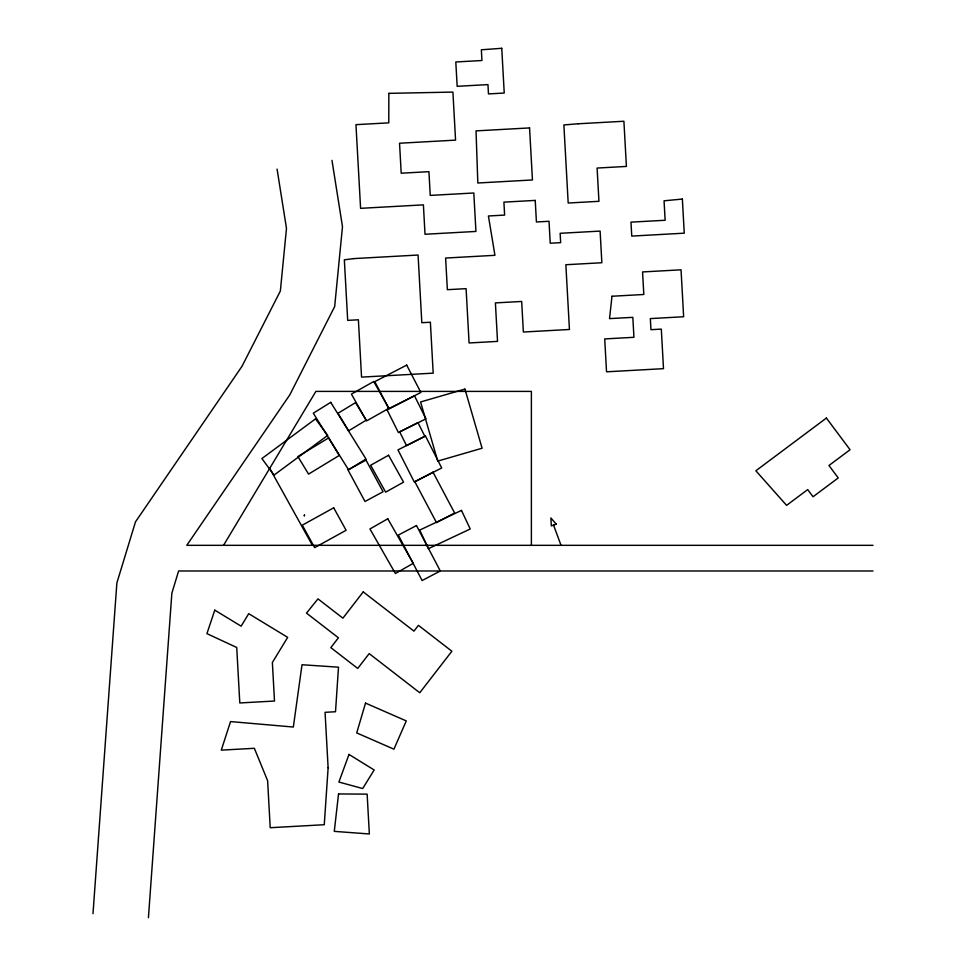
<?xml version="1.0" encoding="UTF-8"?>
<svg xmlns="http://www.w3.org/2000/svg" width="966" height="966" viewBox="0 0 966 966"><rect width="100%" height="100%" fill="white"/><g stroke="black" fill="none" stroke-linecap="round" stroke-linejoin="round"><path stroke-width="1.45" d="M92.99 913.691L116.874 582.945L135.494 521.833L242.007 366.283L280.345 291.044L286.479 228.362L277.073 169.086M148.426 917.7L171.863 593.172L178.625 570.978L873.01 570.978M223.532 545.331L315.882 391.399L531.385 391.399L531.385 545.331M873.01 545.331L186.764 545.331L289.836 394.804L334.671 306.572L342.483 226.696L331.978 160.38M269.707 468.365L312.429 545.331M553.53 525.081L561.029 545.331M388.851 93.352L388.779 122.851L355.959 124.662L360.596 208.33L423.398 204.864L425.016 234.255L475.936 231.442L473.811 192.995L430.244 195.41L428.928 171.67L401.204 173.204L399.55 143.234L455.566 140.13L452.909 92.084L388.851 93.352M328.126 767.801L324.262 824.722L270.214 827.717L267.618 780.709L254.348 748.3L221.286 750.135L230.548 721.578L293.338 727.036L302.02 664.741L338.498 667.18L335.516 711.749L325.059 712.316L328.126 767.801M611.997 296.248L609.522 318.623L632.827 317.343L633.938 337.303L604.716 338.921L606.527 371.813L663.497 368.662L661.312 329.116L650.951 329.684L650.335 318.599L683.638 316.751L681.042 269.816L642.559 271.941L643.815 294.485L611.997 296.248M338.535 793.955L334.284 831.364L369.35 833.972L367.14 794.137L338.535 793.955M365.522 703.103L356.72 732.916L393.923 749.181L406.275 720.914L365.522 703.103M214.778 610.15L206.929 633.636L236.73 647.486L239.797 702.958L274.501 701.038L272.364 662.495L287.663 637.367L248.733 613.676L241.126 626.173L214.778 610.15M349.004 754.434L338.897 782.049L362.697 788.534L374.156 769.987L349.004 754.434M363.228 591.892L342.894 618.168L317.971 598.872L306.5 613.12L338.414 637.802L330.819 647.631L357.71 668.436L369.181 653.608L419.763 692.755L451.883 651.229L418.435 625.352L413.967 631.136L363.228 591.892M826.401 418.061L755.859 470.78L786.59 505.363L807.697 489.593L813.046 496.753L838.247 477.929L828.961 465.503L850.068 449.733L826.401 418.061M315.496 418.882L261.883 458.572L274.09 475.067L327.703 435.376L315.496 418.882M330.734 402.351L313.31 413.194L348.557 469.826L365.981 458.983L330.734 402.351M355.56 402.629L338.003 413.267L348.641 430.824L366.199 420.186L355.56 402.629M328.597 437.924L297.902 456.556L308.552 474.101L339.247 455.469L328.597 437.924M387.777 518.778L369.954 528.957L395.408 573.514L413.231 563.335L387.777 518.778M373.757 381.498L351.419 394.104L366.537 420.922L388.887 408.316L373.757 381.498M388.561 455.264L370.642 465.262L385.639 492.153L403.559 482.143L388.561 455.264M333.705 507.814L302.273 525.19L314.675 547.637L346.106 530.274L333.705 507.814M366.029 460.13L347.953 469.862L365.003 501.487L383.067 491.742L366.029 460.13M433.01 472.205L414.873 481.805L436.499 522.618L454.636 513.006L433.01 472.205M304.495 515.083L304.29 515.784L304.495 515.083M416.491 525.552L398.318 535.079L422.118 580.53L440.303 571.003L416.491 525.552M406.698 365.112L374.796 381.63L388.96 408.956L420.85 392.45L406.698 365.112M425.426 435.956L397.98 449.902L414.257 481.925L441.704 467.979L425.426 435.956M417.976 422.625L399.646 431.85L406.553 445.604L424.895 436.378L417.976 422.625M414.523 395.855L386.955 409.584L398.403 432.551L425.958 418.821L414.523 395.855M461.482 510.422L419.703 530.092L428.445 548.664L470.225 528.994L461.482 510.422M556.199 524.091L551.332 525.902L550.898 517.981L556.199 524.091M464.936 389.093L420.584 401.965L437.743 461.096L482.094 448.224L464.936 389.093M353.568 258.61L344.343 259.83L347.688 320.374L358.386 319.782L361.55 377.114L433.191 373.154L430.377 322.233L421.816 322.704L418.073 255.036L353.568 258.61M682.37 199.056L664.053 200.807L665.127 220.26L630.979 222.144L631.752 236.09L684.254 233.18L682.37 199.056M578.32 123.769L563.878 124.94L568.189 203.017L598.944 201.314L597.097 168.06L626.403 166.43L623.903 121.257L578.32 123.769M501.752 48.3L481.358 49.785L481.949 60.52L455.807 61.969L457.16 86.312L487.963 84.61L488.47 93.907L504.228 93.038L501.752 48.3M529.561 127.923L476.033 130.881L477.82 182.997L532.447 179.966L529.561 127.923M535.224 200.409L503.914 202.136L504.626 215.092L488.422 215.986L494.93 255.314L445.616 258.043L447.367 289.691L466.095 288.653L469.09 342.966L497.526 341.396L495.401 302.901L521.676 301.452L523.367 332.026L569.445 329.478L565.859 264.732L601.854 262.74L600.103 231.091L560.147 233.301L560.666 242.659L550.234 243.227L549.014 221.286L536.42 221.987L535.224 200.409"/></g></svg>
